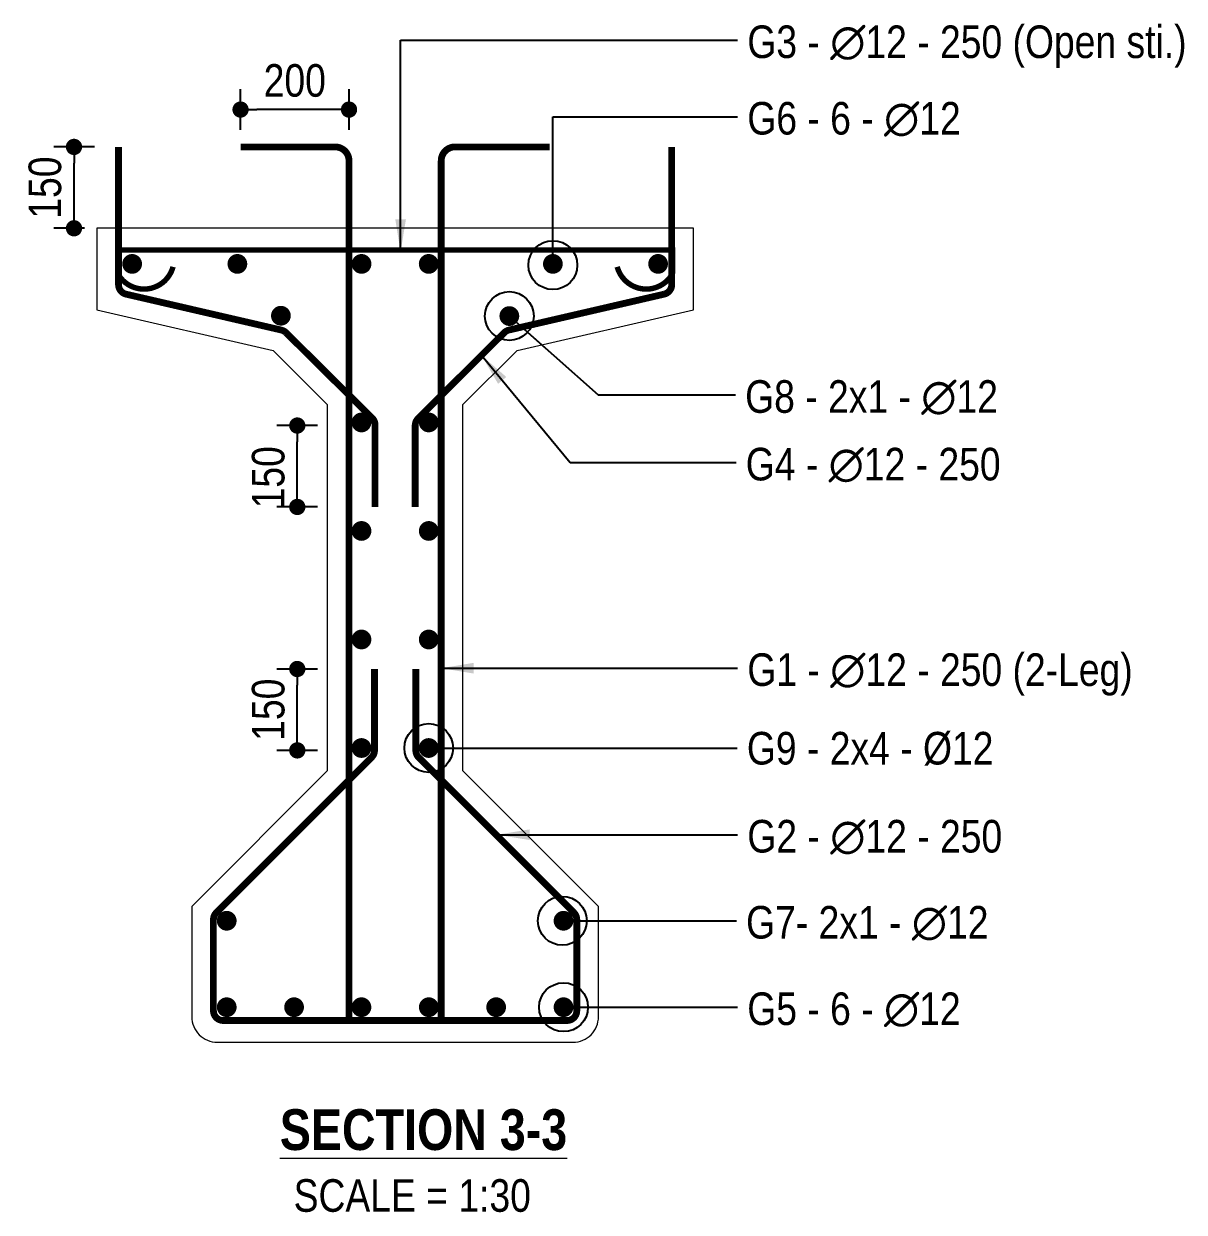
# Model space of a CAD drawing. Header units: millimetres. Extents: x -899 to 143471, y -7850 to 3872.
# Drawn here: x 107973 to 110113, y -2694 to -504 of the extents above; entities that cross this region are included whole.
import ezdxf

# ---------------------------------------------------------------- set-up
doc = ezdxf.new("R2010")
doc.units = ezdxf.units.MM
doc.header["$PDMODE"] = 3
for name, color, linetype, lineweight in [('Bar_Dot', 3, 'Continuous', 15), ('Bar_Dot @ 30', 3, 'Continuous', 15), ('Concrete Out', 4, 'Continuous', 20), ('Dim Arrow @ 30', 3, 'Continuous', 9), ('Dimension', 3, 'Continuous', 9), ('Dimension @ 30', 3, 'Continuous', 9), ('DIMS', 3, 'Continuous', 15), ('Re-bar', 1, 'Continuous', 30), ('Text_Normal @ 30', 7, 'Continuous', 25), ('Text_Title @ 30', 1, 'Continuous', 20)]:
    doc.layers.add(name, color=color, linetype=linetype, lineweight=lineweight)
doc.styles.add('SWIS_B_T', font='swisscb.ttf', dxfattribs={"height": 2.5})
doc.styles.add('SWIS_R_N', font='swissc.ttf', dxfattribs={"height": 2})
doc.dimstyles.new('Closed_Arrow', dxfattribs={"dimtxt": 2, "dimasz": 2, "dimexe": 1.25, "dimexo": 0.75, "dimgap": 0.75, "dimtad": 2, "dimdec": 0, "dimzin": 0, "dimdsep": 46, "dimtxsty": 'SWIS_R_N', "dimblk": 'DOT', "dimcen": 0.5, "dimadec": 0, "dimazin": 0, "dimtfac": 1, "dimtdec": 0, "dimtofl": 0, "dimtmove": 0, "dimatfit": 3, "dimfxl": 1.25, "dimfxlon": 1, "dimtolj": 1, "dimtzin": 0, "dimarcsym": 0})
doc.dimstyles.new('Dot_Anno', dxfattribs={"dimtxt": 2, "dimasz": 1, "dimexe": 1.25, "dimexo": 0.75, "dimgap": 0.75, "dimtad": 2, "dimdec": 0, "dimzin": 0, "dimdsep": 46, "dimtxsty": 'SWIS_R_N', "dimblk": 'DOT', "dimcen": 0.5, "dimadec": 0, "dimazin": 0, "dimtfac": 1, "dimtdec": 0, "dimtofl": 0, "dimtmove": 0, "dimatfit": 3, "dimfxl": 1.25, "dimfxlon": 1, "dimtolj": 1, "dimtzin": 0, "dimarcsym": 0})
doc.dimstyles.new('Dot_Blanck', dxfattribs={"dimtxt": 2, "dimasz": 3, "dimexe": 1.25, "dimexo": 0.75, "dimgap": 0.75, "dimtad": 2, "dimdec": 0, "dimzin": 0, "dimdsep": 46, "dimtxsty": 'SWIS_R_N', "dimblk": 'DOT', "dimcen": 0.5, "dimadec": 0, "dimazin": 0, "dimtfac": 1, "dimtdec": 0, "dimtofl": 0, "dimtmove": 0, "dimatfit": 3, "dimldrblk": 'DOTBLANK', "dimfxl": 1.25, "dimfxlon": 1, "dimtolj": 1, "dimtzin": 0, "dimarcsym": 0})

# ---------------------------------------------------------------- blocks, each defined once
blk = doc.blocks.new('_Dot')
at = {"color": 0, "linetype": 'ByBlock', "lineweight": -2}
blk.add_line((-0.5, 0), (-1, 0), dxfattribs=at)
at = {"color": 0, "linetype": 'ByBlock', "const_width": 0.5}
blk.add_lwpolyline([(-0.25, 0, 1), (0.25, 0, 1)], format="xyb", close=True, dxfattribs=at)
blk = doc.blocks.new('_DotBlank')
at = {"color": 0, "linetype": 'ByBlock', "lineweight": -2}
blk.add_line((-0.5, 0), (-1, 0), dxfattribs=at)
blk.add_circle((0, 0), 0.5, dxfattribs=at)
blk = doc.blocks.new('*D44')
at = {"layer": 'Bar_Dot', "color": 0, "lineweight": -2, "transparency": 16777216}
for p, q in [((108103, -730.8), (108028, -730.8)), ((108065.5, -850.8), (108065.5, -760.8)), ((108085.1, -880.8), (108028, -880.8))]:
    blk.add_line(p, q, dxfattribs=at)
at = {"layer": 'Defpoints', "color": 0, "transparency": 16777216}
for p in [(108065.5, -730.8), (108147.6, -730.8), (108107.6, -880.8)]:
    blk.add_point(p, dxfattribs=at)
at = {"layer": 'Bar_Dot', "color": 0, "lineweight": -2, "transparency": 16777216, "xscale": 30, "yscale": 30, "zscale": 30}
for p, rotation in [((108065.5, -730.8), 90), ((108065.5, -880.8), 270)]:
    blk.add_blockref('_Dot', p, dxfattribs=dict(at, rotation=rotation))
at = {"layer": 'Bar_Dot', "color": 0, "transparency": 16777216, "insert": (108012.2, -805.8), "char_height": 60, "attachment_point": 5, "rotation": 90, "style": 'SWIS_R_N'}
blk.add_mtext('\\A1;150', dxfattribs=at)
blk = doc.blocks.new('*D40')
at = {"layer": 'Defpoints', "color": 0, "transparency": 16777216}
for p in [(108477.2, -1244.3), (108620.6, -1244.3), (108620.6, -1394.3)]:
    blk.add_point(p, dxfattribs=at)
at = {"layer": 'Dimension', "color": 0, "lineweight": -2, "transparency": 16777216}
for p, q in [((108514.7, -1244.3), (108439.7, -1244.3)), ((108477.2, -1364.3), (108477.2, -1274.3)), ((108514.7, -1394.3), (108439.7, -1394.3))]:
    blk.add_line(p, q, dxfattribs=at)
at = {"layer": 'Dimension', "color": 0, "lineweight": -2, "transparency": 16777216, "xscale": 30, "yscale": 30, "zscale": 30}
for p, rotation in [((108477.2, -1244.3), 90), ((108477.2, -1394.3), 270)]:
    blk.add_blockref('_Dot', p, dxfattribs=dict(at, rotation=rotation))
at = {"layer": 'Dimension', "color": 0, "transparency": 16777216, "insert": (108423.9, -1339.7), "char_height": 60, "attachment_point": 5, "rotation": 90, "style": 'SWIS_R_N'}
blk.add_mtext('\\A1;150', dxfattribs=at)
blk = doc.blocks.new('*D31')
at = {"layer": 'Defpoints', "color": 0, "transparency": 16777216}
for p in [(108477.2, -1693), (108619.6, -1693), (108619.6, -1843)]:
    blk.add_point(p, dxfattribs=at)
at = {"layer": 'Dimension', "color": 0, "lineweight": -2, "transparency": 16777216}
for p, q in [((108514.7, -1693), (108439.7, -1693)), ((108477.2, -1813), (108477.2, -1723)), ((108514.7, -1843), (108439.7, -1843))]:
    blk.add_line(p, q, dxfattribs=at)
at = {"layer": 'Dimension', "color": 0, "lineweight": -2, "transparency": 16777216, "xscale": 30, "yscale": 30, "zscale": 30}
for p, rotation in [((108477.2, -1693), 90), ((108477.2, -1843), 270)]:
    blk.add_blockref('_Dot', p, dxfattribs=dict(at, rotation=rotation))
at = {"layer": 'Dimension', "color": 0, "transparency": 16777216, "insert": (108423.9, -1768), "char_height": 60, "attachment_point": 5, "rotation": 90, "style": 'SWIS_R_N'}
blk.add_mtext('\\A1;150', dxfattribs=at)
blk = doc.blocks.new('*D42')
at = {"layer": 'Defpoints', "color": 0, "transparency": 16777216}
for p in [(108372.6, -662), (108372.6, -730.8), (108572.6, -756.4)]:
    blk.add_point(p, dxfattribs=at)
at = {"layer": 'Dimension', "color": 0, "lineweight": -2, "transparency": 16777216}
for p, q in [((108372.6, -699.5), (108372.6, -624.5)), ((108572.6, -699.5), (108572.6, -624.5)), ((108542.6, -662), (108402.6, -662))]:
    blk.add_line(p, q, dxfattribs=at)
at = {"layer": 'Dimension', "color": 0, "lineweight": -2, "transparency": 16777216, "xscale": 30, "yscale": 30, "zscale": 30, "rotation": 180}
blk.add_blockref('_Dot', (108372.6, -662), dxfattribs=at)
at = {"layer": 'Dimension', "color": 0, "lineweight": -2, "transparency": 16777216, "xscale": 30, "yscale": 30, "zscale": 30}
blk.add_blockref('_Dot', (108572.6, -662), dxfattribs=at)
at = {"layer": 'Dimension', "color": 0, "transparency": 16777216, "insert": (108472.6, -608.7), "char_height": 60, "attachment_point": 5, "style": 'SWIS_R_N'}
blk.add_mtext('\\A1;200', dxfattribs=at)
blk = doc.blocks.new('*U16')
at = {"layer": 'DIMS', "const_width": 18.2}
blk.add_lwpolyline([(9.1, 0, -1), (-9.1, 0, -1)], format="xyb", close=True, dxfattribs=at)
blk = doc.blocks.new('*U17')
at = {"layer": 'Dimension', "color": 0, "linetype": 'ByBlock', "lineweight": -2, "transparency": 16777216}
for p in [(0, 600), (0, 400), (0, 200), (0, 0)]:
    blk.add_blockref('*U16', p, dxfattribs=at)
blk = doc.blocks.new('*U18')
at = {"layer": 'DIMS', "const_width": 18.2}
blk.add_lwpolyline([(9.1, 0, -1), (-9.1, 0, -1)], format="xyb", close=True, dxfattribs=at)
blk = doc.blocks.new('*U19')
at = {"layer": 'Dimension', "color": 0, "linetype": 'ByBlock', "lineweight": -2, "transparency": 16777216}
for p in [(0, 600), (0, 400), (0, 200), (0, 0)]:
    blk.add_blockref('*U18', p, dxfattribs=at)

msp = doc.modelspace()

# ---------------------------------------------------------------- linework, layer by layer
at = {"layer": 'Concrete Out'}
msp.add_lwpolyline([(109207.6, -1030.8), (109207.6, -880.8), (108107.6, -880.8), (108107.6, -1030.8), (108432.6, -1105.8), (108532.6, -1205.8), (108532.6, -1880.8), (108282.6, -2130.8), (108282.6, -2334, 0.414214), (108329.5, -2380.8), (108985.7, -2380.8, 0.414214), (109032.6, -2334), (109032.6, -2130.8), (108782.6, -1880.8), (108782.6, -1205.8), (108882.6, -1105.8)], format="xyb", close=True, dxfattribs=at)
at = {"layer": 'DIMS', "const_width": 18.2}
for points in [[(108163.6, -946.4, 1), (108181.8, -946.4, 1)], [(108357.6, -946.4, 1), (108375.8, -946.4, 1)], [(108586.6, -946.4, 1), (108604.8, -946.4, 1)], [(108728.6, -946.4, -1), (108710.4, -946.4, -1)], [(108957.6, -946.4, -1), (108939.4, -946.4, -1)], [(109151.6, -946.4, -1), (109133.4, -946.4, -1)], [(108437.9, -1041.9, 1), (108456.1, -1041.9, 1)], [(108877.3, -1042.5, -1), (108859.1, -1042.5, -1)], [(108338, -2157, 1), (108356.2, -2157, 1)], [(108977.2, -2157, -1), (108959, -2157, -1)], [(108338, -2316.3, 1), (108356.2, -2316.3, 1)], [(108480.4, -2316.3, -1), (108462.2, -2316.3, -1)], [(108604.6, -2316.3, -1), (108586.4, -2316.3, -1)], [(108728.8, -2316.3, -1), (108710.6, -2316.3, -1)], [(108853, -2316.3, -1), (108834.8, -2316.3, -1)], [(108977.2, -2316.3, -1), (108959, -2316.3, -1)]]:
    msp.add_lwpolyline(points, format="xyb", close=True, dxfattribs=at)
at = {"layer": 'Re-bar', "const_width": 12.5}
for points in [[(108147.6, -730.8), (108147.6, -984.7, 0.349241), (108161.6, -1002.2), (108447.7, -1068.3, -0.140564), (108456.4, -1073.1), (108615.3, -1230.5, -0.200095), (108620.6, -1243.3), (108620.6, -1394.3)], [(108372.6, -730.8), (108547.1, -730.8, -0.414214), (108572.6, -756.4), (108572.6, -2340.8)], [(108694.6, -1394.3), (108694.6, -1244.3, -0.199225), (108699.9, -1231.6), (108858.8, -1073.1, -0.140564), (108867.5, -1068.3), (109153.6, -1002.2, 0.349241), (109167.6, -984.7), (109167.6, -730.8)], [(108942.6, -730.8), (108768.1, -730.8, 0.414214), (108742.6, -756.4), (108742.6, -2340.8)], [(108619.6, -1693), (108619.6, -1843, -0.198914), (108614.3, -1855.7), (108327.9, -2142.1, 0.198914), (108322.6, -2154.9), (108322.6, -2322.8, 0.414214), (108340.6, -2340.8), (108974.6, -2340.8, 0.414214), (108992.6, -2322.8), (108992.6, -2154.9, 0.198914), (108987.3, -2142.1), (108701, -1855.9, -0.198914), (108695.8, -1843.1), (108695.8, -1693)]]:
    msp.add_lwpolyline(points, format="xyb", dxfattribs=at)
at = {"layer": 'Re-bar'}
msp.add_lwpolyline([(109067.1, -951.8, 10, 10, 0.672616), (109169, -964.5, 10, 10, 0), (109169, -920.8, 10, 10, 0), (108657.6, -920.8, 10, 10, 0), (108146.2, -920.8, 10, 10, 0), (108146.2, -964.5, 10, 10, 0.672616), (108248.1, -951.8, 0, 0, 0)], format="xyseb", dxfattribs=at)

# ---------------------------------------------------------------- block references
at = {"layer": 'Dimension', "xscale": -1}
msp.add_blockref('*U19', (108595.6, -1838.6), dxfattribs=at)
at = {"layer": 'Dimension'}
msp.add_blockref('*U17', (108719.6, -1838.6), dxfattribs=at)

# ---------------------------------------------------------------- texts
at = {"layer": 'Text_Normal @ 30', "char_height": 60, "attachment_point": 1, "style": 'SWIS_R_N'}
for s, width, insert in [('G3 - ∅12 - 250 (Open sti.)', 837.617, (109307, -507)), ('G6 - 6 - ∅12 ', 732.608, (109307, -648)), ('G8 - 2x1 - ∅12', 732.608, (109303, -1160.8)), ('G4 - ∅12 - 250', 732.608, (109304.1, -1285.4)), ('G1 - ∅12 - 250 (2-Leg)', 762.61, (109307, -1664.2)), ('G9 - 2x4 - %%C12', 732.608, (109306.2, -1809)), ('G2 - ∅12 - 250', 732.608, (109307, -1971.2)), ('G7- 2x1 - ∅12', 732.608, (109304.7, -2129.8)), ('G5 - 6 - ∅12', 732.608, (109306.9, -2289.1)), ('SCALE = 1:30', 1077.38, (108470.5, -2633.3))]:
    msp.add_mtext_dynamic_manual_height_columns(s, width=width, gutter_width=300, heights=[0], dxfattribs=dict(at, insert=insert))
at = {"layer": 'Text_Title @ 30', "insert": (108445, -2504.4), "char_height": 75, "attachment_point": 1, "style": 'SWIS_B_T'}
msp.add_mtext_dynamic_manual_height_columns('{\\LSECTION 3-3}', width=684.041, gutter_width=412.5, heights=[0], dxfattribs=at)

# ---------------------------------------------------------------- dimensions: what is measured, and where the dimension line sits
at = {"layer": 'Bar_Dot @ 30'}
dim = msp.add_linear_dim(base=(108065.5, -730.8), p1=(108107.6, -880.8), p2=(108147.6, -730.8), angle=90, dimstyle='Dot_Anno', override={"dimscale": 30, "dimtix": 0, "dimtofl": 0, "dimtmove": 0, "dimatfit": 3}, dxfattribs=at)
dim.commit()
dim.dimension.update_dxf_attribs({"geometry": '*D44', "text_midpoint": (108065.5, -805.8), "dimtype": 128})
at = {"layer": 'Dimension @ 30'}
dim = msp.add_linear_dim(base=(108372.6, -662), p1=(108572.6, -756.4), p2=(108372.6, -730.8), dimstyle='Dot_Anno', override={"dimscale": 30, "dimtix": 0, "dimtofl": 0, "dimtmove": 0, "dimatfit": 3}, dxfattribs=at)
dim.commit()
dim.dimension.update_dxf_attribs({"geometry": '*D42', "text_midpoint": (108472.6, -608.7)})
for base, p1, p2, picture, middle in [((108477.2, -1244.3), (108620.6, -1394.3), (108620.6, -1244.3), '*D40', (108477.2, -1339.7)), ((108477.2, -1693), (108619.6, -1843), (108619.6, -1693), '*D31', (108477.2, -1768))]:
    dim = msp.add_linear_dim(base=base, p1=p1, p2=p2, angle=90, dimstyle='Dot_Anno', override={"dimscale": 30, "dimtix": 0, "dimtofl": 0, "dimtmove": 0, "dimatfit": 3}, dxfattribs=at)
    dim.commit()
    dim.dimension.update_dxf_attribs({"geometry": picture, "text_midpoint": middle, "dimtype": 128})

# ---------------------------------------------------------------- leaders
at = {"layer": 'Dim Arrow @ 30'}
for points, dimstyle, override in [([(108667.7, -924.1), (108667.7, -534.3), (109289.2, -534.3)], 'Closed_Arrow', {"dimscale": 30, "dimtad": 0}), ([(108948.5, -948.6), (108948.5, -675.3), (109289.2, -675.3)], 'Dot_Blanck', {"dimscale": 30, "dimgap": 0.75, "dimtad": 0}), ([(108868.2, -1042.5), (109031.9, -1188), (109285.3, -1188)], 'Dot_Blanck', {"dimscale": 30, "dimtad": 0}), ([(108816.8, -1114.9), (108980.5, -1312.6), (109286.4, -1312.6)], 'Closed_Arrow', {"dimscale": 30, "dimgap": 0.75, "dimtad": 0}), ([(108742.6, -1691.5), (109289.2, -1691.5)], 'Closed_Arrow', {"dimscale": 30, "dimgap": 0.75, "dimtad": 0}), ([(108719.6, -1838.6), (109288.4, -1838.6)], 'Dot_Blanck', {"dimscale": 30, "dimgap": 0.75, "dimtad": 0}), ([(108845.7, -1998.4), (109289.2, -1998.4)], 'Closed_Arrow', {"dimscale": 30, "dimgap": 0.75, "dimtad": 0}), ([(108965.8, -2157), (109286.9, -2157)], 'Dot_Blanck', {"dimscale": 30, "dimtad": 0}), ([(108968.1, -2316.3), (109289.2, -2316.3)], 'Dot_Blanck', {"dimscale": 30, "dimtad": 0})]:
    msp.add_leader(points, dimstyle=dimstyle, override=override, dxfattribs=at)

doc.saveas('drawing.dxf')
